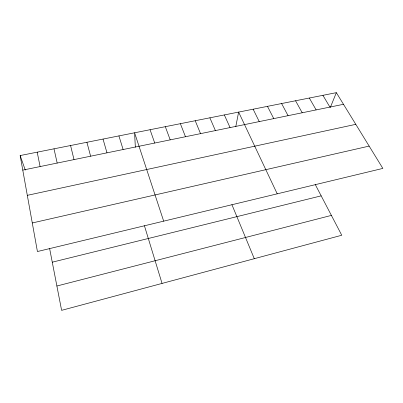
<?xml version="1.0" encoding="UTF-8"?>
<svg xmlns="http://www.w3.org/2000/svg" width="403" height="403" viewBox="0 0 403 403"><rect width="100%" height="100%" fill="white"/><g stroke="black" fill="none" stroke-linecap="round" stroke-linejoin="round"><path stroke-width="0.6" d="M235.79 126.613L238.621 112.094L277.224 193.828M330.334 107.45L336.339 92.655L20.15 155.558L37.424 251.537L382.85 168.409L336.339 92.655M56.894 286.009L331.387 215.398M52.269 262.182L321.176 195.853M32.28 222.965L369.153 146.098M27.308 195.339L355.789 124.336M22.77 170.121L343.492 104.301M322.919 95.325L329.906 107.092M309.323 98.03L316.148 109.913M295.555 100.77L302.205 112.775M281.601 103.546L288.074 115.676M315.277 184.559L341.759 235.246L61.609 310.345L49.64 248.626M267.466 106.357L273.758 118.613M253.139 109.208L259.245 121.59M224.345 114.936L230.063 127.58M209.877 117.812L215.398 130.592M231.896 204.623L254.288 258.691M195.223 120.729L200.538 133.64M180.368 123.686L185.476 136.733M165.316 126.678L170.202 139.866M20.15 155.558L25.293 170.106M150.062 129.716L154.727 143.045M163.678 221.151L134.597 132.789L135.337 147.236M118.92 135.907L123.117 149.528M144.4 225.68L162.051 283.42M103.027 139.07L106.981 152.843M86.912 142.274L90.615 156.198M70.57 145.528L74.016 159.608M54.002 148.823L57.181 163.059M37.197 152.168L40.099 166.565"/></g></svg>
